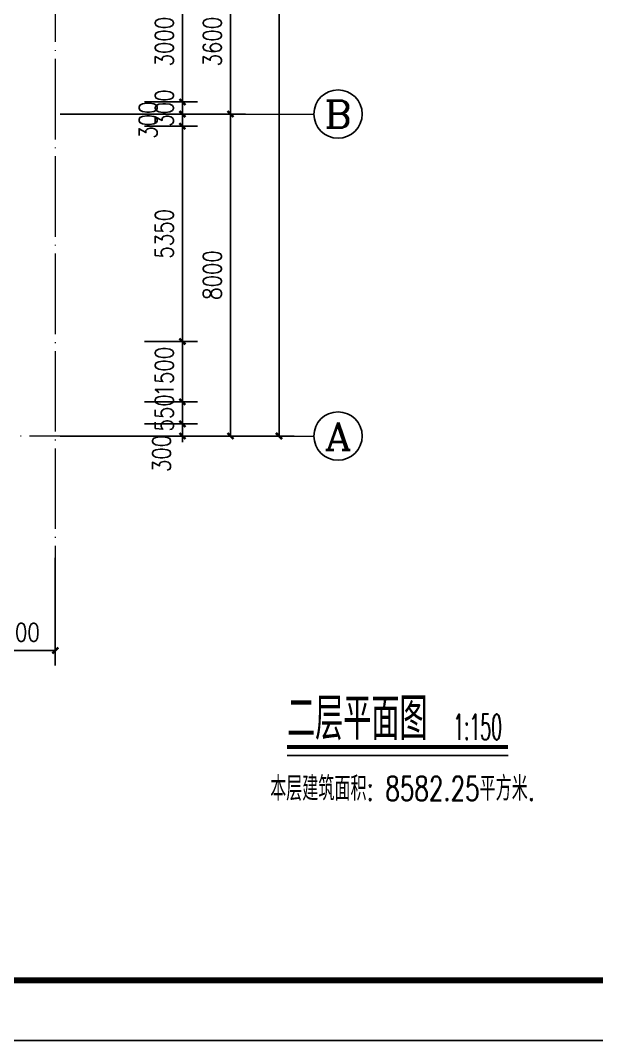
# Model space of a CAD drawing. Extents: x 1417642 to 3570900, y 124798 to 1191112.
# Drawn here: x 1589714 to 1604028, y 507748 to 533098 of the extents above; entities that cross this region are included whole.
import ezdxf
from ezdxf.enums import TextEntityAlignment as Align

# ---------------------------------------------------------------- set-up
doc = ezdxf.new("R2010")
doc.units = 0
doc.header["$LTSCALE"] = 1000
doc.header["$MEASUREMENT"] = 0
doc.linetypes.add('DOTE', pattern=[2.42, 2, -0.2, 0.02, -0.2])
doc.layers.get('0').update_dxf_attribs({"linetype": 'CONTINUOUS'})
doc.layers.get('Defpoints').update_dxf_attribs({"linetype": 'CONTINUOUS'})
for name, color, linetype in [('AXIS', 3, 'CONTINUOUS'), ('AXIS_TEXT', 7, 'CONTINUOUS'), ('DIM_SYMB', 3, 'CONTINUOUS'), ('DOTE', 1, 'DOTE'), ('PUB_DIM', 3, 'CONTINUOUS'), ('PUB_TEXT', 40, 'CONTINUOUS'), ('PUB_TITLE', 4, 'CONTINUOUS'), ('字体', 60, 'CONTINUOUS')]:
    doc.layers.add(name, color=color, linetype=linetype)
doc.styles.add('_TCH_AXIS', font='COMPLEX', dxfattribs={"bigfont": 'GBCBIG'})
doc.styles.add('_TCH_WINDOW', font='ROMANS.shx', dxfattribs={"width": 0.7, "height": 400, "bigfont": 'Z.shx'})
doc.styles.add('_Z', font='ROMANS', dxfattribs={"width": 0.7, "bigfont": 'Z'})
doc.styles.add('DIM_FONT', font='SIMPLEX.shx', dxfattribs={"width": 0.8})
doc.dimstyles.new('DIMN150', dxfattribs={"dimscale": 1.5, "dimtxt": 300, "dimasz": 100, "dimexe": 250, "dimexo": 300, "dimgap": 150, "dimtad": 1, "dimdec": 0, "dimzin": 0, "dimdsep": 46, "dimtxsty": 'DIM_FONT', "dimblk": 'ARCHTICK', "dimcen": 0.09, "dimdle": 1.5, "dimclrt": 7, "dimazin": 2, "dimtfac": 1, "dimtdec": 0, "dimtix": 1, "dimtmove": 2, "dimatfit": 3, "dimldrblk": 'ARCHTICK', "dimfxl": 1, "dimtolj": 1, "dimtzin": 0, "dimarcsym": 0})

# ---------------------------------------------------------------- blocks, each defined once
blk = doc.blocks.new('_ArchTick')
at = {"color": 0, "linetype": 'ByBlock', "const_width": 0.4}
blk.add_lwpolyline([(-0.5, -0.5), (0.5, 0.5)], dxfattribs=at)
blk = doc.blocks.new('*D2589')
at = {"layer": 'Defpoints', "color": 0}
for p in [(1592347, 523071), (1593738, 523071), (1592347, 522771)]:
    blk.add_point(p, dxfattribs=at)
at = {"layer": 'PUB_DIM', "color": 0, "lineweight": -2}
for p, q in [((1593738, 523071), (1593738, 523221)), ((1592797, 523071), (1594113, 523071)), ((1593738, 522771), (1593738, 523071)), ((1592797, 522771), (1594113, 522771)), ((1593738, 522771), (1593738, 522621))]:
    blk.add_line(p, q, dxfattribs=at)
at = {"layer": 'PUB_DIM', "color": 0, "lineweight": -2, "xscale": 150, "yscale": 150, "zscale": 150}
for p, rotation in [((1593738, 523071), 270), ((1593738, 522771), 90)]:
    blk.add_blockref('_ArchTick', p, dxfattribs=dict(at, rotation=rotation))
at = {"layer": 'PUB_DIM', "color": 7, "insert": (1593220, 522337), "char_height": 450, "attachment_point": 5, "rotation": 90, "style": 'DIM_FONT'}
blk.add_mtext('\\A1;300', dxfattribs=at)
blk = doc.blocks.new('*D2590')
at = {"layer": 'Defpoints', "color": 0}
for p in [(1592347, 523621), (1593738, 523621), (1592347, 523071)]:
    blk.add_point(p, dxfattribs=at)
at = {"layer": 'PUB_DIM', "color": 0, "lineweight": -2}
for p, q in [((1593738, 523621), (1593738, 523771)), ((1592797, 523621), (1594113, 523621)), ((1593738, 523071), (1593738, 523621)), ((1592797, 523071), (1594113, 523071)), ((1593738, 523071), (1593738, 522921))]:
    blk.add_line(p, q, dxfattribs=at)
at = {"layer": 'PUB_DIM', "color": 0, "lineweight": -2, "xscale": 150, "yscale": 150, "zscale": 150}
for p, rotation in [((1593738, 523621), 270), ((1593738, 523071), 90)]:
    blk.add_blockref('_ArchTick', p, dxfattribs=dict(at, rotation=rotation))
at = {"layer": 'PUB_DIM', "color": 7, "insert": (1593288, 523346), "char_height": 450, "attachment_point": 5, "rotation": 90, "style": 'DIM_FONT'}
blk.add_mtext('\\A1;550', dxfattribs=at)
blk = doc.blocks.new('*D2591')
at = {"layer": 'Defpoints', "color": 0}
for p in [(1592347, 525121), (1593738, 525121), (1592347, 523621)]:
    blk.add_point(p, dxfattribs=at)
at = {"layer": 'PUB_DIM', "color": 0, "lineweight": -2}
for p, q in [((1593738, 525121), (1593738, 525271)), ((1592797, 525121), (1594113, 525121)), ((1593738, 523621), (1593738, 525121)), ((1592797, 523621), (1594113, 523621)), ((1593738, 523621), (1593738, 523471))]:
    blk.add_line(p, q, dxfattribs=at)
at = {"layer": 'PUB_DIM', "color": 0, "lineweight": -2, "xscale": 150, "yscale": 150, "zscale": 150}
for p, rotation in [((1593738, 525121), 270), ((1593738, 523621), 90)]:
    blk.add_blockref('_ArchTick', p, dxfattribs=dict(at, rotation=rotation))
at = {"layer": 'PUB_DIM', "color": 7, "insert": (1593288, 524371), "char_height": 450, "attachment_point": 5, "rotation": 90, "style": 'DIM_FONT'}
blk.add_mtext('\\A1;1500', dxfattribs=at)
blk = doc.blocks.new('*D2592')
at = {"layer": 'Defpoints', "color": 0}
for p in [(1592347, 530471), (1593738, 530471), (1592347, 525121)]:
    blk.add_point(p, dxfattribs=at)
at = {"layer": 'PUB_DIM', "color": 0, "lineweight": -2}
for p, q in [((1592797, 530471), (1594113, 530471)), ((1593738, 525119), (1593738, 530473)), ((1592797, 525121), (1594113, 525121))]:
    blk.add_line(p, q, dxfattribs=at)
at = {"layer": 'PUB_DIM', "color": 0, "lineweight": -2, "xscale": 150, "yscale": 150, "zscale": 150}
for p, rotation in [((1593738, 530471), 90), ((1593738, 525121), 270)]:
    blk.add_blockref('_ArchTick', p, dxfattribs=dict(at, rotation=rotation))
at = {"layer": 'PUB_DIM', "color": 7, "insert": (1593288, 527796), "char_height": 450, "attachment_point": 5, "rotation": 90, "style": 'DIM_FONT'}
blk.add_mtext('\\A1;5350', dxfattribs=at)
blk = doc.blocks.new('*D2593')
at = {"layer": 'Defpoints', "color": 0}
for p in [(1592347, 530771), (1593738, 530771), (1592347, 530471)]:
    blk.add_point(p, dxfattribs=at)
at = {"layer": 'PUB_DIM', "color": 0, "lineweight": -2}
for p, q in [((1593738, 530771), (1593738, 530921)), ((1592797, 530771), (1594113, 530771)), ((1593738, 530471), (1593738, 530771)), ((1592797, 530471), (1594113, 530471)), ((1593738, 530471), (1593738, 530321))]:
    blk.add_line(p, q, dxfattribs=at)
at = {"layer": 'PUB_DIM', "color": 0, "lineweight": -2, "xscale": 150, "yscale": 150, "zscale": 150}
for p, rotation in [((1593738, 530771), 270), ((1593738, 530471), 90)]:
    blk.add_blockref('_ArchTick', p, dxfattribs=dict(at, rotation=rotation))
at = {"layer": 'PUB_DIM', "color": 7, "insert": (1592887, 530621), "char_height": 450, "attachment_point": 5, "rotation": 90, "style": 'DIM_FONT'}
blk.add_mtext('\\A1;300', dxfattribs=at)
blk = doc.blocks.new('*D2594')
at = {"layer": 'Defpoints', "color": 0}
for p in [(1592347, 531071), (1593738, 531071), (1592347, 530771)]:
    blk.add_point(p, dxfattribs=at)
at = {"layer": 'PUB_DIM', "color": 0, "lineweight": -2}
for p, q in [((1593738, 531071), (1593738, 531221)), ((1592797, 531071), (1594113, 531071)), ((1593738, 530771), (1593738, 531071)), ((1592797, 530771), (1594113, 530771)), ((1593738, 530771), (1593738, 530621))]:
    blk.add_line(p, q, dxfattribs=at)
at = {"layer": 'PUB_DIM', "color": 0, "lineweight": -2, "xscale": 150, "yscale": 150, "zscale": 150}
for p, rotation in [((1593738, 531071), 270), ((1593738, 530771), 90)]:
    blk.add_blockref('_ArchTick', p, dxfattribs=dict(at, rotation=rotation))
at = {"layer": 'PUB_DIM', "color": 7, "insert": (1593288, 530921), "char_height": 450, "attachment_point": 5, "rotation": 90, "style": 'DIM_FONT'}
blk.add_mtext('\\A1;300', dxfattribs=at)
blk = doc.blocks.new('*D2595')
at = {"layer": 'Defpoints', "color": 0}
for p in [(1592347, 534071), (1593738, 534071), (1592347, 531071)]:
    blk.add_point(p, dxfattribs=at)
at = {"layer": 'PUB_DIM', "color": 0, "lineweight": -2}
for p, q in [((1592797, 534071), (1594113, 534071)), ((1593738, 531069), (1593738, 534073)), ((1592797, 531071), (1594113, 531071))]:
    blk.add_line(p, q, dxfattribs=at)
at = {"layer": 'PUB_DIM', "color": 0, "lineweight": -2, "xscale": 150, "yscale": 150, "zscale": 150}
for p, rotation in [((1593738, 534071), 90), ((1593738, 531071), 270)]:
    blk.add_blockref('_ArchTick', p, dxfattribs=dict(at, rotation=rotation))
at = {"layer": 'PUB_DIM', "color": 7, "insert": (1593288, 532571), "char_height": 450, "attachment_point": 5, "rotation": 90, "style": 'DIM_FONT'}
blk.add_mtext('\\A1;3000', dxfattribs=at)
blk = doc.blocks.new('*D2632')
at = {"layer": 'Defpoints', "color": 0}
for p in [(1593430, 621371), (1596138, 621371), (1593430, 522771)]:
    blk.add_point(p, dxfattribs=at)
at = {"layer": 'PUB_DIM', "color": 0, "lineweight": -2}
for p, q in [((1593880, 621371), (1596513, 621371)), ((1596138, 522769), (1596138, 621373)), ((1593880, 522771), (1596513, 522771))]:
    blk.add_line(p, q, dxfattribs=at)
at = {"layer": 'PUB_DIM', "color": 0, "lineweight": -2, "xscale": 150, "yscale": 150, "zscale": 150}
for p, rotation in [((1596138, 621371), 90), ((1596138, 522771), 270)]:
    blk.add_blockref('_ArchTick', p, dxfattribs=dict(at, rotation=rotation))
at = {"layer": 'PUB_DIM', "color": 7, "insert": (1595688, 572071), "char_height": 450, "attachment_point": 5, "rotation": 90, "style": 'DIM_FONT'}
blk.add_mtext('\\A1;98600', dxfattribs=at)
blk = doc.blocks.new('*D2645')
at = {"layer": 'AXIS', "color": 0, "lineweight": -2}
for p, q in [((1594932, 530769), (1594932, 534373)), ((1590698, 534371), (1595307, 534371)), ((1590698, 530771), (1595307, 530771))]:
    blk.add_line(p, q, dxfattribs=at)
at = {"layer": 'Defpoints', "color": 0}
for p in [(1590248, 534371), (1594932, 534371), (1590248, 530771)]:
    blk.add_point(p, dxfattribs=at)
at = {"layer": 'AXIS', "color": 0, "lineweight": -2, "xscale": 150, "yscale": 150, "zscale": 150}
for p, rotation in [((1594932, 534371), 90), ((1594932, 530771), 270)]:
    blk.add_blockref('_ArchTick', p, dxfattribs=dict(at, rotation=rotation))
at = {"layer": 'AXIS', "color": 7, "insert": (1594482, 532571), "char_height": 450, "attachment_point": 5, "rotation": 90, "style": 'DIM_FONT'}
blk.add_mtext('\\A1;3600', dxfattribs=at)
blk = doc.blocks.new('*D2646')
at = {"layer": 'AXIS', "color": 0, "lineweight": -2}
for p, q in [((1590698, 530771), (1595307, 530771)), ((1594932, 522769), (1594932, 530773)), ((1590698, 522771), (1595307, 522771))]:
    blk.add_line(p, q, dxfattribs=at)
at = {"layer": 'Defpoints', "color": 0}
for p in [(1590248, 530771), (1594932, 530771), (1590248, 522771)]:
    blk.add_point(p, dxfattribs=at)
at = {"layer": 'AXIS', "color": 0, "lineweight": -2, "xscale": 150, "yscale": 150, "zscale": 150}
for p, rotation in [((1594932, 530771), 90), ((1594932, 522771), 270)]:
    blk.add_blockref('_ArchTick', p, dxfattribs=dict(at, rotation=rotation))
at = {"layer": 'AXIS', "color": 7, "insert": (1594482, 526771), "char_height": 450, "attachment_point": 5, "rotation": 90, "style": 'DIM_FONT'}
blk.add_mtext('\\A1;8000', dxfattribs=at)
blk = doc.blocks.new('*D2801')
at = {"layer": 'AXIS', "color": 0, "lineweight": -2}
for p, q in [((1588579, 519748), (1588579, 517067)), ((1590579, 519748), (1590579, 517067)), ((1588576, 517442), (1590581, 517442))]:
    blk.add_line(p, q, dxfattribs=at)
at = {"layer": 'Defpoints', "color": 0}
for p in [(1588579, 520198), (1590579, 520198), (1590579, 517442)]:
    blk.add_point(p, dxfattribs=at)
at = {"layer": 'AXIS', "color": 0, "lineweight": -2, "xscale": 150, "yscale": 150, "zscale": 150, "rotation": 180}
blk.add_blockref('_ArchTick', (1588579, 517442), dxfattribs=at)
at = {"layer": 'AXIS', "color": 0, "lineweight": -2, "xscale": 150, "yscale": 150, "zscale": 150}
blk.add_blockref('_ArchTick', (1590579, 517442), dxfattribs=at)
at = {"layer": 'AXIS', "color": 7, "insert": (1589579, 517892), "char_height": 450, "attachment_point": 5, "style": 'DIM_FONT'}
blk.add_mtext('\\A1;2000', dxfattribs=at)

msp = doc.modelspace()

# ---------------------------------------------------------------- linework, layer by layer
at = {"layer": 'AXIS', "lineweight": 0}
for p, q in [((1591879.1, 530770.9, 0), (1597003.8, 530770.9, 0)), ((1591879.1, 522770.9, 0), (1597003.8, 522770.9, 0))]:
    msp.add_line(p, q, dxfattribs=at)
at = {"layer": 'AXIS'}
for centre in [(1597603.8, 530770.9), (1597603.8, 522770.9)]:
    msp.add_circle(centre, 600, dxfattribs=at)
at = {"layer": 'DIM_SYMB', "const_width": 105}
msp.add_lwpolyline([(1596337.4, 515044.7), (1601828, 515044.7)], dxfattribs=at)
at = {"layer": 'DIM_SYMB'}
msp.add_lwpolyline([(1596337.4, 514834.7), (1601828, 514834.7)], dxfattribs=at)
at = {"layer": 'DOTE', "lineweight": 0, "elevation": 0}
for points in [[(1590578.7, 626522.2), (1590578.7, 517471.3)], [(1594356.4, 522770.9), (1432052.3, 522770.9)]]:
    msp.add_lwpolyline(points, dxfattribs=at)
at = {"layer": 'PUB_TITLE'}
msp.add_lwpolyline([(1417642.3, 507748.4), (1618342.3, 507748.4), (1618342.3, 633898.4), (1417642.3, 633898.4)], close=True, dxfattribs=at)
at = {"layer": 'PUB_TITLE', "const_width": 150}
msp.add_lwpolyline([(1421392.3, 509248.4), (1616842.3, 509248.4), (1616842.3, 632398.4), (1421392.3, 632398.4)], close=True, dxfattribs=at)

# ---------------------------------------------------------------- texts
at = {"layer": 'AXIS_TEXT', "style": '_TCH_AXIS'}
for s, width, p, p2 in [('B', 1.235294, (1597264.4, 530431.5), (1597943.2, 530431.5)), ('A', 1.166667, (1597264.4, 522431.5), (1597943.2, 522431.5))]:
    msp.add_text(s, height=678.8, dxfattribs=dict(at, width=width)).set_placement(p, p2, align=Align.FIT)
at = {"layer": 'PUB_TEXT', "style": '_TCH_WINDOW'}
for s, height, width, p in [('二层平面图', 1050, 0.7, (1596337.4, 515221.7)), ('1:150', 637.5, 0.494118, (1600463, 515221.7))]:
    msp.add_text(s, height=height, dxfattribs=dict(at, width=width)).set_placement(p)
at = {"layer": '字体', "linetype": 'Continuous', "style": '_Z', "width": 0.7}
msp.add_text('本层建筑面积: 8582.25平方米. ', height=600, dxfattribs=at).set_placement((1595918.6, 513710.8))

# ---------------------------------------------------------------- dimensions: what is measured, and where the dimension line sits
at = {"layer": 'AXIS'}
for p1, p2, distance, picture, middle in [((1590248.5, 530770.9), (1590248.5, 534370.9), -4683.9, '*D2645', (1594482.4, 532570.9)), ((1590248.5, 522770.9), (1590248.5, 530770.9), -4683.9, '*D2646', (1594482.4, 526770.9)), ((1588578.7, 520198), (1590578.7, 520198), -2756.1, '*D2801', (1589578.7, 517891.9))]:
    dim = msp.add_aligned_dim(p1=p1, p2=p2, distance=distance, dimstyle='DIMN150', dxfattribs=at)
    dim.commit()
    dim.dimension.update_dxf_attribs({"geometry": picture, "text_midpoint": middle})
at = {"layer": 'PUB_DIM'}
for p1, p2, distance, picture, middle in [((1593430.5, 522770.9), (1593430.5, 621370.9), -2707.3, '*D2632', (1595687.8, 572070.9)), ((1592346.9, 531070.9), (1592346.9, 534070.9), -1390.9, '*D2595', (1593287.8, 532570.9)), ((1592346.9, 530770.9), (1592346.9, 531070.9), -1390.9, '*D2594', (1593287.8, 530920.9)), ((1592346.9, 525120.9), (1592346.9, 530470.9), -1390.9, '*D2592', (1593287.8, 527795.9)), ((1592346.9, 523620.9), (1592346.9, 525120.9), -1390.9, '*D2591', (1593287.8, 524370.9)), ((1592346.9, 523070.9), (1592346.9, 523620.9), -1390.9, '*D2590', (1593287.8, 523345.9))]:
    dim = msp.add_aligned_dim(p1=p1, p2=p2, distance=distance, dimstyle='DIMN150', dxfattribs=at)
    dim.commit()
    dim.dimension.update_dxf_attribs({"geometry": picture, "text_midpoint": middle})
for base, p1, p2, picture, middle in [((1593737.8, 530770.9), (1592346.9, 530470.9), (1592346.9, 530770.9), '*D2593', (1592886.6, 530620.9)), ((1593737.8, 523070.9), (1592346.9, 522770.9), (1592346.9, 523070.9), '*D2589', (1593220.3, 522337.4))]:
    dim = msp.add_linear_dim(base=base, p1=p1, p2=p2, angle=90, dimstyle='DIMN150', dxfattribs=at)
    dim.commit()
    dim.dimension.update_dxf_attribs({"geometry": picture, "text_midpoint": middle, "dimtype": 129})

doc.saveas('drawing.dxf')
